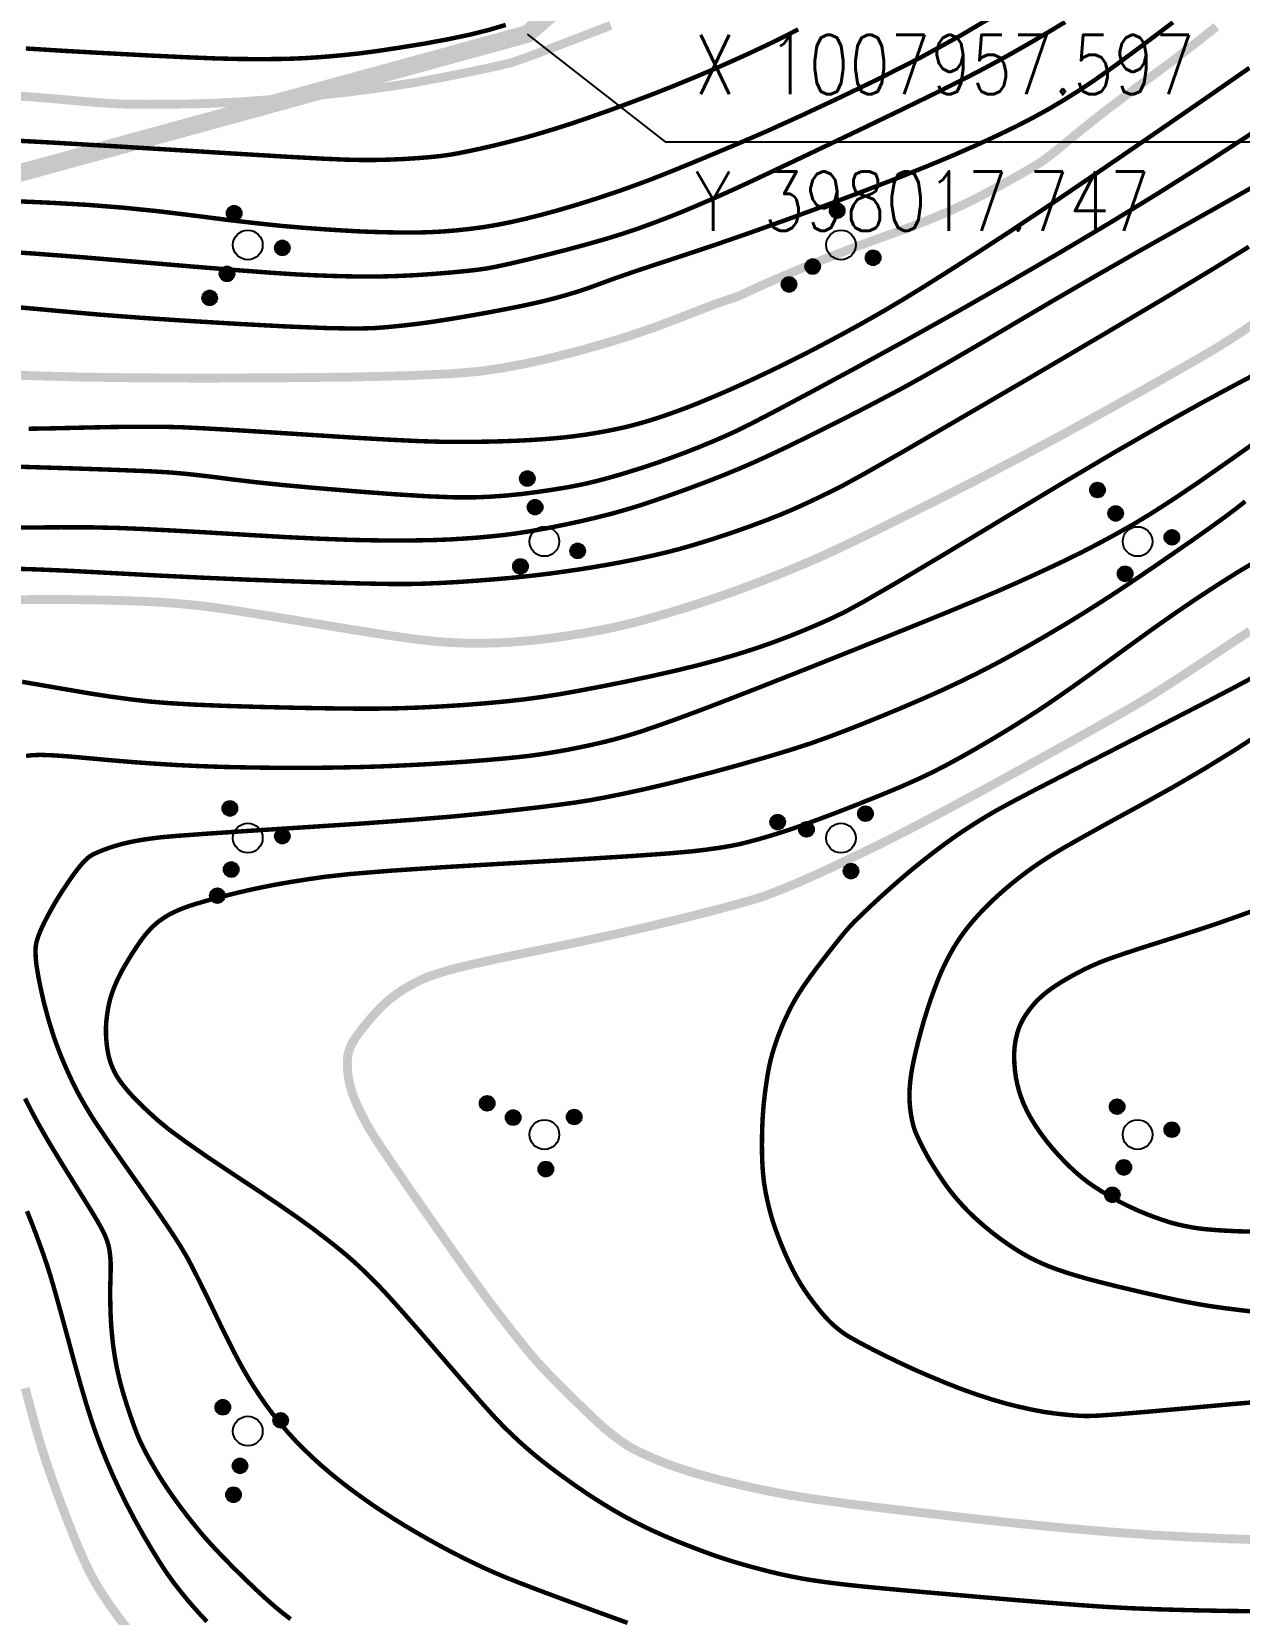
# Model space of a CAD drawing. Extents: x 396500 to 398250, y 1005980 to 1008200.
# Drawn here: x 398009.39 to 398029.75, y 1007930.95 to 1007957.64 of the extents above; entities that cross this region are included whole.
import ezdxf
from ezdxf.enums import TextEntityAlignment as Align

# ---------------------------------------------------------------- set-up
doc = ezdxf.new("R2010")
doc.units = 0
doc.header["$LTSCALE"] = 0.5
doc.layers.get('0').update_dxf_attribs({"linetype": 'CONTINUOUS'})
for name, color, linetype in [('DGX', 2, 'CONTINUOUS'), ('ZBTZ', 3, 'CONTINUOUS'), ('用地红线', 1, 'CONTINUOUS')]:
    doc.layers.add(name, color=color, linetype=linetype)
doc.styles.add('HZ', font='rs.shx', dxfattribs={"width": 0.8, "bigfont": 'hztxt.shx'})

# ---------------------------------------------------------------- blocks, each defined once
blk = doc.blocks.new('*U110')
at = {"linetype": 'Continuous'}
for points in [[(-0.25, 2.2), (-0.238, 2.123), (-0.238, 2.277)], [(-0.238, 2.277), (-0.202, 2.053), (-0.202, 2.347)], [(-0.202, 2.053), (-0.238, 2.277), (-0.238, 2.123)], [(-0.202, 2.347), (-0.147, 1.998), (-0.147, 2.402)], [(-0.147, 1.998), (-0.202, 2.347), (-0.202, 2.053)], [(-0.147, 2.402), (-0.077, 1.962), (-0.077, 2.438)], [(-0.077, 1.962), (-0.147, 2.402), (-0.147, 1.998)], [(-0.077, 2.438), (0, 1.95), (0, 2.45)], [(0, 1.95), (-0.077, 2.438), (-0.077, 1.962)], [(0, 2.45), (0.077, 1.962), (0.077, 2.438)], [(0.077, 1.962), (0, 2.45), (0, 1.95)], [(0.077, 2.438), (0.147, 1.998), (0.147, 2.402)], [(0.147, 1.998), (0.077, 2.438), (0.077, 1.962)], [(0.147, 2.402), (0.202, 2.053), (0.202, 2.347)], [(0.202, 2.053), (0.147, 2.402), (0.147, 1.998)], [(0.202, 2.347), (0.238, 2.123), (0.238, 2.277)], [(0.238, 2.123), (0.202, 2.347), (0.202, 2.053)], [(0.25, 2.2), (0.238, 2.277), (0.238, 2.123)]]:
    blk.add_solid(points, dxfattribs=at)
blk = doc.blocks.new('*U109')
at = {"linetype": 'Continuous'}
for points in [[(-0.25, 1.2), (-0.238, 1.123), (-0.238, 1.277)], [(-0.238, 1.277), (-0.202, 1.053), (-0.202, 1.347)], [(-0.202, 1.053), (-0.238, 1.277), (-0.238, 1.123)], [(-0.202, 1.347), (-0.147, 0.998), (-0.147, 1.402)], [(-0.147, 0.998), (-0.202, 1.347), (-0.202, 1.053)], [(-0.147, 1.402), (-0.077, 0.962), (-0.077, 1.438)], [(-0.077, 0.962), (-0.147, 1.402), (-0.147, 0.998)], [(-0.077, 1.438), (0, 0.95), (0, 1.45)], [(0, 0.95), (-0.077, 1.438), (-0.077, 0.962)], [(0, 1.45), (0.077, 0.962), (0.077, 1.438)], [(0.077, 0.962), (0, 1.45), (0, 0.95)], [(0.077, 1.438), (0.147, 0.998), (0.147, 1.402)], [(0.147, 0.998), (0.077, 1.438), (0.077, 0.962)], [(0.147, 1.402), (0.202, 1.053), (0.202, 1.347)], [(0.202, 1.053), (0.147, 1.402), (0.147, 0.998)], [(0.202, 1.347), (0.238, 1.123), (0.238, 1.277)], [(0.238, 1.123), (0.202, 1.347), (0.202, 1.053)], [(0.25, 1.2), (0.238, 1.277), (0.238, 1.123)]]:
    blk.add_solid(points, dxfattribs=at)
blk = doc.blocks.new('*U108')
at = {"linetype": 'Continuous'}
for points in [[(-1.25, -0.6), (-1.238, -0.677), (-1.238, -0.523)], [(-1.238, -0.523), (-1.202, -0.747), (-1.202, -0.453)], [(-1.202, -0.747), (-1.238, -0.523), (-1.238, -0.677)], [(-1.202, -0.453), (-1.147, -0.802), (-1.147, -0.398)], [(-1.147, -0.802), (-1.202, -0.453), (-1.202, -0.747)], [(-1.147, -0.398), (-1.077, -0.838), (-1.077, -0.362)], [(-1.077, -0.838), (-1.147, -0.398), (-1.147, -0.802)], [(-1.077, -0.362), (-1, -0.85), (-1, -0.35)], [(-1, -0.85), (-1.077, -0.362), (-1.077, -0.838)], [(-1, -0.35), (-0.923, -0.838), (-0.923, -0.362)], [(-0.923, -0.838), (-1, -0.35), (-1, -0.85)], [(-0.923, -0.362), (-0.853, -0.802), (-0.853, -0.398)], [(-0.853, -0.802), (-0.923, -0.362), (-0.923, -0.838)], [(-0.853, -0.398), (-0.798, -0.747), (-0.798, -0.453)], [(-0.798, -0.747), (-0.853, -0.398), (-0.853, -0.802)], [(-0.798, -0.453), (-0.762, -0.677), (-0.762, -0.523)], [(-0.762, -0.677), (-0.798, -0.453), (-0.798, -0.747)], [(-0.75, -0.6), (-0.762, -0.523), (-0.762, -0.677)]]:
    blk.add_solid(points, dxfattribs=at)
blk = doc.blocks.new('*U107')
at = {"linetype": 'Continuous'}
for points in [[(0.75, -0.6), (0.762, -0.677), (0.762, -0.523)], [(0.762, -0.523), (0.798, -0.747), (0.798, -0.453)], [(0.798, -0.747), (0.762, -0.523), (0.762, -0.677)], [(0.798, -0.453), (0.853, -0.802), (0.853, -0.398)], [(0.853, -0.802), (0.798, -0.453), (0.798, -0.747)], [(0.853, -0.398), (0.923, -0.838), (0.923, -0.362)], [(0.923, -0.838), (0.853, -0.398), (0.853, -0.802)], [(0.923, -0.362), (1, -0.85), (1, -0.35)], [(1, -0.85), (0.923, -0.362), (0.923, -0.838)], [(1, -0.35), (1.077, -0.838), (1.077, -0.362)], [(1.077, -0.838), (1, -0.35), (1, -0.85)], [(1.077, -0.362), (1.147, -0.802), (1.147, -0.398)], [(1.147, -0.802), (1.077, -0.362), (1.077, -0.838)], [(1.147, -0.398), (1.202, -0.747), (1.202, -0.453)], [(1.202, -0.747), (1.147, -0.398), (1.147, -0.802)], [(1.202, -0.453), (1.238, -0.677), (1.238, -0.523)], [(1.238, -0.677), (1.202, -0.453), (1.202, -0.747)], [(1.25, -0.6), (1.238, -0.523), (1.238, -0.677)]]:
    blk.add_solid(points, dxfattribs=at)
blk = doc.blocks.new('gc160')
for centre, radius in [((0, 2.2), 0.25), ((0, 1.2), 0.25), ((0, 0), 0.5), ((-1, -0.6), 0.25), ((1, -0.6), 0.25)]:
    blk.add_circle(centre, radius)
at = {"linetype": 'Continuous'}
for name in ['*U110', '*U109', '*U108', '*U107']:
    blk.add_blockref(name, (0, 0), dxfattribs=at)

msp = doc.modelspace()

# ---------------------------------------------------------------- linework, layer by layer
at = {"layer": 'DGX', "linetype": 'Continuous', "const_width": 0.075}
for points in [[(398025.746, 1007957.981), (398025.057, 1007957.573), (398024.362, 1007957.191), (398023.659, 1007956.834), (398022.979, 1007956.507), (398022.352, 1007956.214), (398021.776, 1007955.953), (398021.253, 1007955.727), (398020.788, 1007955.532), (398020.387, 1007955.366), (398020.05, 1007955.23), (398019.776, 1007955.123), (398019.531, 1007955.033), (398019.279, 1007954.943), (398019.02, 1007954.856), (398018.753, 1007954.77), (398018.486, 1007954.688), (398018.225, 1007954.613), (398017.97, 1007954.544), (398017.72, 1007954.481), (398017.477, 1007954.426), (398017.237, 1007954.378), (398017.002, 1007954.339), (398016.772, 1007954.309), (398016.549, 1007954.285), (398016.336, 1007954.267), (398016.133, 1007954.256), (398015.94, 1007954.25), (398015.748, 1007954.249), (398015.547, 1007954.25), (398015.337, 1007954.254), (398015.118, 1007954.26), (398014.88, 1007954.27), (398014.612, 1007954.285), (398014.314, 1007954.304), (398013.986, 1007954.328), (398013.611, 1007954.36), (398013.175, 1007954.406), (398012.676, 1007954.464), (398012.116, 1007954.536), (398011.524, 1007954.608), (398010.932, 1007954.668), (398010.339, 1007954.715), (398009.746, 1007954.749), (398009.168, 1007954.775)], [(398026.814, 1007957.798), (398026.541, 1007957.633), (398026.253, 1007957.463), (398025.965, 1007957.298), (398025.677, 1007957.138), (398025.388, 1007956.983), (398025.046, 1007956.807), (398024.602, 1007956.585), (398024.053, 1007956.318), (398023.401, 1007956.004), (398022.751, 1007955.694), (398022.209, 1007955.436), (398021.776, 1007955.231), (398021.452, 1007955.079), (398021.182, 1007954.955), (398020.914, 1007954.835), (398020.647, 1007954.72), (398020.382, 1007954.608), (398020.119, 1007954.503), (398019.861, 1007954.405), (398019.607, 1007954.313), (398019.357, 1007954.229), (398019.092, 1007954.147), (398018.793, 1007954.061), (398018.461, 1007953.971), (398018.094, 1007953.877), (398017.742, 1007953.791), (398017.453, 1007953.723), (398017.227, 1007953.674), (398017.064, 1007953.643), (398016.91, 1007953.621), (398016.709, 1007953.599), (398016.463, 1007953.575), (398016.17, 1007953.551), (398015.861, 1007953.53), (398015.564, 1007953.516), (398015.28, 1007953.508), (398015.008, 1007953.506), (398014.738, 1007953.51), (398014.455, 1007953.517), (398014.16, 1007953.528), (398013.854, 1007953.543), (398013.451, 1007953.569), (398012.868, 1007953.613), (398012.105, 1007953.675), (398011.16, 1007953.755), (398010.211, 1007953.835), (398009.433, 1007953.894), (398008.826, 1007953.935)], [(398009.015, 1007953.001), (398009.481, 1007952.96), (398009.99, 1007952.913), (398010.567, 1007952.862), (398011.24, 1007952.811), (398012.01, 1007952.76), (398012.877, 1007952.708), (398013.706, 1007952.664), (398014.364, 1007952.638), (398014.851, 1007952.629), (398015.166, 1007952.637), (398015.394, 1007952.655), (398015.618, 1007952.677), (398015.838, 1007952.702), (398016.055, 1007952.73), (398016.283, 1007952.764), (398016.539, 1007952.805), (398016.822, 1007952.853), (398017.132, 1007952.909), (398017.442, 1007952.968), (398017.722, 1007953.025), (398017.973, 1007953.081), (398018.194, 1007953.136), (398018.399, 1007953.193), (398018.598, 1007953.253), (398018.793, 1007953.318), (398018.983, 1007953.388), (398019.21, 1007953.471), (398019.518, 1007953.578), (398019.905, 1007953.707), (398020.371, 1007953.86), (398020.902, 1007954.037), (398021.479, 1007954.237), (398022.105, 1007954.46), (398022.778, 1007954.706), (398023.436, 1007954.954), (398024.018, 1007955.178), (398024.523, 1007955.381), (398024.952, 1007955.561), (398025.327, 1007955.726), (398025.67, 1007955.884), (398025.981, 1007956.035), (398026.26, 1007956.178), (398026.524, 1007956.323), (398026.789, 1007956.48), (398027.055, 1007956.647), (398027.323, 1007956.826), (398027.647, 1007957.056), (398028.084, 1007957.379), (398028.633, 1007957.794)], [(398029.922, 1007957.025), (398029.195, 1007956.52), (398028.317, 1007955.914), (398027.417, 1007955.297), (398026.622, 1007954.758), (398025.931, 1007954.297), (398025.345, 1007953.915), (398024.848, 1007953.597), (398024.423, 1007953.329), (398024.07, 1007953.112), (398023.789, 1007952.945), (398023.543, 1007952.804), (398023.295, 1007952.665), (398023.044, 1007952.528), (398022.792, 1007952.393), (398022.539, 1007952.26), (398022.288, 1007952.132), (398022.039, 1007952.008), (398021.792, 1007951.889), (398021.549, 1007951.774), (398021.314, 1007951.666), (398021.086, 1007951.565), (398020.866, 1007951.471), (398020.655, 1007951.383), (398020.456, 1007951.304), (398020.268, 1007951.234), (398020.092, 1007951.172), (398019.926, 1007951.116), (398019.769, 1007951.067), (398019.622, 1007951.025), (398019.483, 1007950.988), (398019.346, 1007950.955), (398019.199, 1007950.924), (398019.045, 1007950.894), (398018.882, 1007950.865), (398018.712, 1007950.838), (398018.54, 1007950.815), (398018.363, 1007950.794), (398018.182, 1007950.777), (398017.992, 1007950.762), (398017.787, 1007950.749), (398017.566, 1007950.738), (398017.329, 1007950.729), (398017.08, 1007950.723), (398016.823, 1007950.719), (398016.557, 1007950.718), (398016.282, 1007950.721), (398015.937, 1007950.731), (398015.46, 1007950.754), (398014.851, 1007950.788), (398014.11, 1007950.836), (398013.369, 1007950.883), (398012.759, 1007950.921), (398012.281, 1007950.948), (398011.934, 1007950.965), (398011.618, 1007950.973), (398011.232, 1007950.974), (398010.776, 1007950.97), (398010.251, 1007950.959), (398009.743, 1007950.947), (398009.342, 1007950.94)], [(398030.051, 1007955.98), (398029.227, 1007955.444), (398028.39, 1007954.915), (398027.54, 1007954.394), (398026.677, 1007953.882), (398025.813, 1007953.38), (398024.961, 1007952.894), (398024.12, 1007952.424), (398023.291, 1007951.969), (398022.546, 1007951.567), (398021.959, 1007951.254), (398021.53, 1007951.03), (398021.258, 1007950.896), (398021.061, 1007950.807), (398020.853, 1007950.717), (398020.636, 1007950.628), (398020.41, 1007950.539), (398020.179, 1007950.453), (398019.953, 1007950.372), (398019.73, 1007950.297), (398019.51, 1007950.228), (398019.301, 1007950.164), (398019.107, 1007950.109), (398018.93, 1007950.062), (398018.769, 1007950.023), (398018.602, 1007949.987), (398018.405, 1007949.95), (398018.179, 1007949.913), (398017.923, 1007949.875), (398017.652, 1007949.84), (398017.382, 1007949.813), (398017.112, 1007949.794), (398016.843, 1007949.783), (398016.517, 1007949.784), (398016.077, 1007949.801), (398015.523, 1007949.835), (398014.856, 1007949.885), (398014.182, 1007949.941), (398013.611, 1007949.993), (398013.142, 1007950.042), (398012.775, 1007950.086), (398012.473, 1007950.125), (398012.198, 1007950.158), (398011.951, 1007950.184), (398011.73, 1007950.203), (398011.409, 1007950.222), (398010.858, 1007950.245), (398010.078, 1007950.272), (398009.069, 1007950.303)], [(398009.208, 1007949.274), (398009.883, 1007949.279), (398010.433, 1007949.277), (398010.858, 1007949.267), (398011.264, 1007949.25), (398011.755, 1007949.225), (398012.332, 1007949.193), (398012.995, 1007949.153), (398013.662, 1007949.114), (398014.25, 1007949.086), (398014.76, 1007949.067), (398015.192, 1007949.058), (398015.565, 1007949.056), (398015.898, 1007949.058), (398016.19, 1007949.064), (398016.443, 1007949.074), (398016.674, 1007949.088), (398016.899, 1007949.104), (398017.119, 1007949.124), (398017.334, 1007949.146), (398017.558, 1007949.175), (398017.807, 1007949.214), (398018.079, 1007949.263), (398018.375, 1007949.322), (398018.672, 1007949.386), (398018.945, 1007949.451), (398019.196, 1007949.515), (398019.422, 1007949.579), (398019.65, 1007949.649), (398019.9, 1007949.732), (398020.174, 1007949.827), (398020.472, 1007949.934), (398020.773, 1007950.047), (398021.058, 1007950.159), (398021.326, 1007950.269), (398021.577, 1007950.378), (398021.835, 1007950.496), (398022.122, 1007950.632), (398022.438, 1007950.786), (398022.784, 1007950.958), (398023.135, 1007951.135), (398023.468, 1007951.306), (398023.782, 1007951.471), (398024.078, 1007951.628), (398024.411, 1007951.812), (398024.838, 1007952.056), (398025.359, 1007952.36), (398025.973, 1007952.723), (398026.641, 1007953.117), (398027.323, 1007953.513), (398028.017, 1007953.91), (398028.725, 1007954.309), (398029.387, 1007954.681), (398029.946, 1007954.997)], [(398009.013, 1007948.583), (398009.487, 1007948.568), (398010.07, 1007948.543), (398010.762, 1007948.506), (398011.509, 1007948.466), (398012.255, 1007948.43), (398013.001, 1007948.397), (398013.746, 1007948.369), (398014.429, 1007948.346), (398014.989, 1007948.331), (398015.426, 1007948.323), (398015.739, 1007948.322), (398016.001, 1007948.328), (398016.285, 1007948.34), (398016.591, 1007948.357), (398016.918, 1007948.38), (398017.244, 1007948.406), (398017.549, 1007948.433), (398017.832, 1007948.463), (398018.093, 1007948.494), (398018.343, 1007948.528), (398018.594, 1007948.564), (398018.844, 1007948.604), (398019.095, 1007948.647), (398019.345, 1007948.693), (398019.59, 1007948.742), (398019.832, 1007948.795), (398020.07, 1007948.85), (398020.317, 1007948.914), (398020.585, 1007948.991), (398020.875, 1007949.081), (398021.187, 1007949.184), (398021.494, 1007949.292), (398021.773, 1007949.396), (398022.024, 1007949.495), (398022.245, 1007949.589), (398022.453, 1007949.683), (398022.66, 1007949.781), (398022.869, 1007949.883), (398023.077, 1007949.988), (398023.431, 1007950.182), (398024.074, 1007950.549), (398025.006, 1007951.091), (398026.229, 1007951.805), (398027.484, 1007952.544), (398028.516, 1007953.157), (398029.326, 1007953.646), (398029.913, 1007954.009)], [(398030.225, 1007951.967), (398029.702, 1007951.691), (398029.136, 1007951.387), (398028.483, 1007951.024), (398027.699, 1007950.573), (398026.784, 1007950.032), (398025.737, 1007949.403), (398024.739, 1007948.801), (398023.967, 1007948.342), (398023.423, 1007948.027), (398023.106, 1007947.854), (398022.894, 1007947.752), (398022.665, 1007947.649), (398022.418, 1007947.544), (398022.154, 1007947.438), (398021.876, 1007947.333), (398021.588, 1007947.233), (398021.289, 1007947.138), (398020.981, 1007947.048), (398020.649, 1007946.959), (398020.281, 1007946.869), (398019.877, 1007946.777), (398019.437, 1007946.683), (398019.003, 1007946.596), (398018.617, 1007946.522), (398018.279, 1007946.462), (398017.989, 1007946.417), (398017.707, 1007946.379), (398017.395, 1007946.344), (398017.051, 1007946.312), (398016.677, 1007946.282), (398016.294, 1007946.258), (398015.925, 1007946.239), (398015.568, 1007946.227), (398015.226, 1007946.221), (398014.851, 1007946.221), (398014.398, 1007946.226), (398013.868, 1007946.235), (398013.261, 1007946.249), (398012.659, 1007946.267), (398012.144, 1007946.288), (398011.717, 1007946.313), (398011.378, 1007946.341), (398011.067, 1007946.377), (398010.724, 1007946.423), (398010.349, 1007946.481), (398009.942, 1007946.551), (398009.553, 1007946.618), (398009.231, 1007946.673)], [(398030.036, 1007950.721), (398029.57, 1007950.392), (398029.087, 1007950.054), (398028.658, 1007949.764), (398028.281, 1007949.521), (398027.958, 1007949.325), (398027.663, 1007949.159), (398027.375, 1007949.003), (398027.093, 1007948.857), (398026.817, 1007948.721), (398026.541, 1007948.591), (398026.26, 1007948.461), (398025.974, 1007948.332), (398025.683, 1007948.204), (398025.311, 1007948.047), (398024.785, 1007947.829), (398024.103, 1007947.552), (398023.267, 1007947.216), (398022.417, 1007946.877), (398021.697, 1007946.593), (398021.107, 1007946.363), (398020.647, 1007946.187), (398020.277, 1007946.05), (398019.957, 1007945.936), (398019.687, 1007945.843), (398019.467, 1007945.774), (398019.268, 1007945.717), (398019.06, 1007945.663), (398018.843, 1007945.613), (398018.617, 1007945.565), (398018.393, 1007945.521), (398018.18, 1007945.484), (398017.98, 1007945.452), (398017.791, 1007945.426), (398017.588, 1007945.403), (398017.345, 1007945.379), (398017.06, 1007945.354), (398016.735, 1007945.328), (398016.384, 1007945.304), (398016.021, 1007945.282), (398015.646, 1007945.263), (398015.26, 1007945.246), (398014.858, 1007945.234), (398014.434, 1007945.226), (398013.99, 1007945.222), (398013.525, 1007945.223), (398013.063, 1007945.229), (398012.628, 1007945.238), (398012.22, 1007945.252), (398011.84, 1007945.27), (398011.472, 1007945.293), (398011.103, 1007945.319), (398010.733, 1007945.35), (398010.361, 1007945.384), (398010.021, 1007945.415), (398009.749, 1007945.434), (398009.542, 1007945.441), (398009.403, 1007945.436), (398009.298, 1007945.424)], [(398019.438, 1007930.806), (398018.882, 1007931.008), (398018.344, 1007931.206), (398017.913, 1007931.367), (398017.587, 1007931.492), (398017.367, 1007931.579), (398017.197, 1007931.652), (398017.022, 1007931.73), (398016.842, 1007931.815), (398016.656, 1007931.907), (398016.467, 1007932.003), (398016.276, 1007932.105), (398016.083, 1007932.212), (398015.888, 1007932.324), (398015.693, 1007932.439), (398015.502, 1007932.557), (398015.313, 1007932.679), (398015.128, 1007932.802), (398014.948, 1007932.929), (398014.773, 1007933.057), (398014.604, 1007933.187), (398014.44, 1007933.319), (398014.283, 1007933.453), (398014.132, 1007933.589), (398013.988, 1007933.728), (398013.849, 1007933.868), (398013.717, 1007934.012), (398013.592, 1007934.157), (398013.473, 1007934.306), (398013.36, 1007934.456), (398013.253, 1007934.609), (398013.151, 1007934.763), (398013.054, 1007934.919), (398012.962, 1007935.076), (398012.865, 1007935.254), (398012.753, 1007935.471), (398012.625, 1007935.727), (398012.483, 1007936.024), (398012.341, 1007936.32), (398012.214, 1007936.577), (398012.104, 1007936.795), (398012.01, 1007936.973), (398011.894, 1007937.168), (398011.721, 1007937.436), (398011.49, 1007937.775), (398011.201, 1007938.188), (398010.914, 1007938.595), (398010.688, 1007938.919), (398010.524, 1007939.16), (398010.42, 1007939.318), (398010.35, 1007939.432), (398010.284, 1007939.544), (398010.222, 1007939.652), (398010.165, 1007939.757), (398010.109, 1007939.866), (398010.052, 1007939.986), (398009.992, 1007940.116), (398009.931, 1007940.256), (398009.871, 1007940.402), (398009.815, 1007940.548), (398009.764, 1007940.694), (398009.717, 1007940.841), (398009.673, 1007940.986), (398009.634, 1007941.13), (398009.597, 1007941.271), (398009.565, 1007941.411), (398009.536, 1007941.544), (398009.512, 1007941.665), (398009.492, 1007941.776), (398009.476, 1007941.875), (398009.465, 1007941.965), (398009.459, 1007942.049), (398009.457, 1007942.128), (398009.459, 1007942.2), (398009.471, 1007942.276), (398009.498, 1007942.367), (398009.539, 1007942.473), (398009.594, 1007942.593), (398009.658, 1007942.719), (398009.727, 1007942.845), (398009.799, 1007942.97), (398009.876, 1007943.095), (398009.953, 1007943.213), (398010.026, 1007943.321), (398010.094, 1007943.419), (398010.159, 1007943.505), (398010.219, 1007943.58), (398010.273, 1007943.641), (398010.321, 1007943.689), (398010.363, 1007943.723), (398010.409, 1007943.752), (398010.469, 1007943.782), (398010.544, 1007943.815), (398010.633, 1007943.85), (398010.731, 1007943.884), (398010.832, 1007943.916), (398010.936, 1007943.944), (398011.043, 1007943.969), (398011.158, 1007943.992), (398011.284, 1007944.014), (398011.421, 1007944.033), (398011.571, 1007944.052), (398011.837, 1007944.075), (398012.326, 1007944.111), (398013.037, 1007944.159), (398013.971, 1007944.219), (398014.949, 1007944.283), (398015.791, 1007944.345), (398016.498, 1007944.403), (398017.07, 1007944.459), (398017.541, 1007944.511), (398017.947, 1007944.558), (398018.285, 1007944.601), (398018.558, 1007944.638), (398018.81, 1007944.678), (398019.086, 1007944.729), (398019.387, 1007944.79), (398019.714, 1007944.861), (398020.069, 1007944.944), (398020.458, 1007945.042), (398020.881, 1007945.152), (398021.338, 1007945.277), (398021.786, 1007945.405), (398022.185, 1007945.525), (398022.533, 1007945.638), (398022.83, 1007945.744), (398023.113, 1007945.851), (398023.417, 1007945.971), (398023.74, 1007946.102), (398024.084, 1007946.245), (398024.427, 1007946.393), (398024.75, 1007946.537), (398025.053, 1007946.679), (398025.336, 1007946.818), (398025.614, 1007946.961), (398025.903, 1007947.117), (398026.204, 1007947.284), (398026.515, 1007947.464), (398026.828, 1007947.65), (398027.133, 1007947.837), (398027.43, 1007948.025), (398027.719, 1007948.213), (398028.009, 1007948.408), (398028.312, 1007948.613), (398028.627, 1007948.83), (398028.955, 1007949.057), (398029.26, 1007949.273), (398029.512, 1007949.455), (398029.709, 1007949.603), (398029.851, 1007949.716)], [(398030.024, 1007946.77), (398029.634, 1007946.562), (398029.111, 1007946.289), (398028.456, 1007945.952), (398027.669, 1007945.549), (398026.902, 1007945.157), (398026.309, 1007944.852), (398025.892, 1007944.633), (398025.649, 1007944.5), (398025.496, 1007944.41), (398025.347, 1007944.319), (398025.202, 1007944.227), (398025.061, 1007944.134), (398024.918, 1007944.035), (398024.765, 1007943.924), (398024.603, 1007943.802), (398024.431, 1007943.668), (398024.252, 1007943.524), (398024.07, 1007943.371), (398023.884, 1007943.209), (398023.695, 1007943.039), (398023.52, 1007942.877), (398023.374, 1007942.738), (398023.258, 1007942.624), (398023.171, 1007942.532), (398023.088, 1007942.436), (398022.98, 1007942.303), (398022.847, 1007942.135), (398022.689, 1007941.932), (398022.532, 1007941.722), (398022.4, 1007941.534), (398022.293, 1007941.368), (398022.212, 1007941.225), (398022.146, 1007941.094), (398022.086, 1007940.968), (398022.033, 1007940.845), (398021.986, 1007940.725), (398021.944, 1007940.61), (398021.907, 1007940.499), (398021.875, 1007940.392), (398021.848, 1007940.289), (398021.823, 1007940.178), (398021.799, 1007940.045), (398021.775, 1007939.891), (398021.751, 1007939.714), (398021.73, 1007939.521), (398021.715, 1007939.314), (398021.706, 1007939.095), (398021.703, 1007938.863), (398021.706, 1007938.634), (398021.718, 1007938.424), (398021.738, 1007938.234), (398021.766, 1007938.063), (398021.799, 1007937.907), (398021.834, 1007937.762), (398021.871, 1007937.628), (398021.91, 1007937.505), (398021.952, 1007937.387), (398021.996, 1007937.27), (398022.043, 1007937.153), (398022.092, 1007937.037), (398022.144, 1007936.922), (398022.196, 1007936.813), (398022.25, 1007936.707), (398022.305, 1007936.606), (398022.364, 1007936.506), (398022.43, 1007936.404), (398022.503, 1007936.3), (398022.583, 1007936.194), (398022.662, 1007936.093), (398022.734, 1007936.007), (398022.798, 1007935.935), (398022.855, 1007935.877), (398022.909, 1007935.827), (398022.965, 1007935.779), (398023.025, 1007935.731), (398023.087, 1007935.685), (398023.175, 1007935.629), (398023.312, 1007935.552), (398023.498, 1007935.453), (398023.733, 1007935.333), (398023.995, 1007935.206), (398024.261, 1007935.082), (398024.532, 1007934.964), (398024.807, 1007934.85), (398025.077, 1007934.744), (398025.337, 1007934.652), (398025.584, 1007934.572), (398025.82, 1007934.504), (398026.043, 1007934.448), (398026.252, 1007934.402), (398026.445, 1007934.365), (398026.625, 1007934.339), (398026.789, 1007934.32), (398026.936, 1007934.306), (398027.068, 1007934.297), (398027.183, 1007934.293), (398027.371, 1007934.3), (398027.721, 1007934.325), (398028.234, 1007934.368), (398028.91, 1007934.429), (398029.599, 1007934.492), (398030.156, 1007934.539)], [(398030.098, 1007942.856), (398029.776, 1007942.737), (398029.415, 1007942.61), (398029.015, 1007942.477), (398028.577, 1007942.337), (398028.16, 1007942.205), (398027.826, 1007942.096), (398027.574, 1007942.009), (398027.404, 1007941.945), (398027.275, 1007941.889), (398027.147, 1007941.829), (398027.019, 1007941.763), (398026.891, 1007941.693), (398026.769, 1007941.622), (398026.66, 1007941.553), (398026.563, 1007941.486), (398026.479, 1007941.422), (398026.403, 1007941.356), (398026.331, 1007941.286), (398026.264, 1007941.211), (398026.202, 1007941.13), (398026.146, 1007941.05), (398026.099, 1007940.972), (398026.061, 1007940.897), (398026.032, 1007940.825), (398026.009, 1007940.753), (398025.991, 1007940.679), (398025.975, 1007940.602), (398025.964, 1007940.522), (398025.957, 1007940.437), (398025.955, 1007940.343), (398025.959, 1007940.241), (398025.968, 1007940.13), (398025.983, 1007940.015), (398026.005, 1007939.9), (398026.035, 1007939.784), (398026.072, 1007939.669), (398026.118, 1007939.552), (398026.174, 1007939.432), (398026.241, 1007939.309), (398026.319, 1007939.183), (398026.405, 1007939.057), (398026.497, 1007938.934), (398026.595, 1007938.814), (398026.699, 1007938.697), (398026.804, 1007938.586), (398026.905, 1007938.486), (398027.002, 1007938.396), (398027.095, 1007938.316), (398027.194, 1007938.239), (398027.309, 1007938.159), (398027.44, 1007938.075), (398027.588, 1007937.988), (398027.743, 1007937.902), (398027.897, 1007937.825), (398028.05, 1007937.755), (398028.201, 1007937.693), (398028.345, 1007937.639), (398028.474, 1007937.594), (398028.589, 1007937.557), (398028.689, 1007937.53), (398028.783, 1007937.508), (398028.878, 1007937.489), (398028.975, 1007937.471), (398029.073, 1007937.456), (398029.187, 1007937.443), (398029.332, 1007937.431), (398029.506, 1007937.419), (398029.711, 1007937.409), (398029.937, 1007937.403)], [(398009.281, 1007939.649), (398009.389, 1007939.434), (398009.514, 1007939.203), (398009.665, 1007938.939), (398009.843, 1007938.644), (398010.047, 1007938.315), (398010.243, 1007938.002), (398010.398, 1007937.751), (398010.51, 1007937.564), (398010.58, 1007937.439), (398010.625, 1007937.346), (398010.661, 1007937.255), (398010.688, 1007937.167), (398010.705, 1007937.081), (398010.716, 1007936.99), (398010.723, 1007936.884), (398010.724, 1007936.765), (398010.721, 1007936.632), (398010.717, 1007936.487), (398010.716, 1007936.334), (398010.718, 1007936.172), (398010.723, 1007936.001), (398010.732, 1007935.825), (398010.748, 1007935.646), (398010.768, 1007935.466), (398010.795, 1007935.284), (398010.83, 1007935.096), (398010.874, 1007934.901), (398010.929, 1007934.698), (398010.994, 1007934.487), (398011.061, 1007934.287), (398011.121, 1007934.116), (398011.175, 1007933.976), (398011.222, 1007933.865), (398011.271, 1007933.764), (398011.33, 1007933.65), (398011.399, 1007933.525), (398011.479, 1007933.387), (398011.567, 1007933.242), (398011.665, 1007933.091), (398011.772, 1007932.936), (398011.888, 1007932.776), (398012.008, 1007932.618), (398012.126, 1007932.469), (398012.241, 1007932.328), (398012.355, 1007932.197), (398012.479, 1007932.061), (398012.625, 1007931.908), (398012.792, 1007931.738), (398012.982, 1007931.551), (398013.174, 1007931.367), (398013.346, 1007931.208), (398013.5, 1007931.073), (398013.635, 1007930.963), (398013.757, 1007930.869)], [(398009.313, 1007937.747), (398009.393, 1007937.549), (398009.464, 1007937.363), (398009.531, 1007937.181), (398009.595, 1007937.004), (398009.654, 1007936.83), (398009.718, 1007936.625), (398009.797, 1007936.351), (398009.892, 1007936.01), (398010.003, 1007935.602), (398010.115, 1007935.186), (398010.217, 1007934.822), (398010.308, 1007934.512), (398010.389, 1007934.255), (398010.468, 1007934.022), (398010.556, 1007933.784), (398010.653, 1007933.544), (398010.758, 1007933.299), (398010.873, 1007933.05), (398010.997, 1007932.798), (398011.131, 1007932.543), (398011.275, 1007932.285), (398011.419, 1007932.041), (398011.551, 1007931.827), (398011.671, 1007931.644), (398011.78, 1007931.492), (398011.886, 1007931.356), (398011.995, 1007931.221), (398012.109, 1007931.087), (398012.227, 1007930.955), (398012.346, 1007930.828)]]:
    msp.add_lwpolyline(points, dxfattribs=at)
at = {"layer": 'DGX', "color": 3, "linetype": 'Continuous', "lineweight": -2, "const_width": 0.15}
for points in [[(398008.686, 1007951.861), (398009.377, 1007951.835), (398010.216, 1007951.812), (398011.194, 1007951.798), (398012.311, 1007951.794), (398013.566, 1007951.799), (398014.77, 1007951.812), (398015.735, 1007951.835), (398016.46, 1007951.867), (398016.945, 1007951.909), (398017.323, 1007951.964), (398017.723, 1007952.039), (398018.145, 1007952.133), (398018.59, 1007952.246), (398019.037, 1007952.372), (398019.466, 1007952.505), (398019.877, 1007952.645), (398020.27, 1007952.792), (398020.614, 1007952.926), (398020.878, 1007953.027), (398021.061, 1007953.093), (398021.164, 1007953.127), (398021.232, 1007953.148), (398021.31, 1007953.178), (398021.398, 1007953.216), (398021.497, 1007953.264), (398021.633, 1007953.327), (398021.83, 1007953.415), (398022.09, 1007953.526), (398022.412, 1007953.661), (398022.776, 1007953.809), (398023.161, 1007953.959), (398023.568, 1007954.111), (398023.997, 1007954.265), (398024.425, 1007954.425), (398024.83, 1007954.594), (398025.213, 1007954.772), (398025.573, 1007954.959), (398025.888, 1007955.134), (398026.134, 1007955.272), (398026.31, 1007955.375), (398026.417, 1007955.443), (398026.509, 1007955.51), (398026.639, 1007955.611), (398026.807, 1007955.747), (398027.014, 1007955.918), (398027.26, 1007956.117), (398027.545, 1007956.339), (398027.87, 1007956.584), (398028.233, 1007956.852), (398028.615, 1007957.135), (398028.992, 1007957.425), (398029.366, 1007957.721)], [(398030.095, 1007952.779), (398029.823, 1007952.595), (398029.577, 1007952.434), (398029.357, 1007952.297), (398029.087, 1007952.138), (398028.689, 1007951.91), (398028.164, 1007951.613), (398027.511, 1007951.248), (398026.792, 1007950.853), (398026.07, 1007950.466), (398025.345, 1007950.088), (398024.617, 1007949.718), (398023.948, 1007949.385), (398023.404, 1007949.117), (398022.983, 1007948.915), (398022.686, 1007948.779), (398022.444, 1007948.674), (398022.188, 1007948.567), (398021.92, 1007948.458), (398021.638, 1007948.348), (398021.347, 1007948.239), (398021.051, 1007948.133), (398020.75, 1007948.031), (398020.444, 1007947.932), (398020.149, 1007947.841), (398019.879, 1007947.762), (398019.635, 1007947.695), (398019.416, 1007947.639), (398019.199, 1007947.59), (398018.958, 1007947.541), (398018.693, 1007947.493), (398018.404, 1007947.446), (398018.107, 1007947.404), (398017.814, 1007947.37), (398017.527, 1007947.346), (398017.245, 1007947.33), (398016.97, 1007947.324), (398016.702, 1007947.326), (398016.442, 1007947.336), (398016.189, 1007947.355), (398015.885, 1007947.389), (398015.471, 1007947.447), (398014.948, 1007947.528), (398014.314, 1007947.632), (398013.683, 1007947.737), (398013.168, 1007947.82), (398012.768, 1007947.883), (398012.485, 1007947.924), (398012.255, 1007947.953), (398012.017, 1007947.978), (398011.77, 1007948), (398011.514, 1007948.017), (398011.226, 1007948.032), (398010.882, 1007948.044), (398010.482, 1007948.054), (398010.025, 1007948.06), (398009.568, 1007948.062), (398009.162, 1007948.057)], [(398029.931, 1007947.531), (398029.509, 1007947.252), (398029.092, 1007946.975), (398028.736, 1007946.742), (398028.442, 1007946.552), (398028.21, 1007946.406), (398027.929, 1007946.239), (398027.491, 1007945.989), (398026.895, 1007945.655), (398026.141, 1007945.238), (398025.361, 1007944.81), (398024.684, 1007944.447), (398024.112, 1007944.147), (398023.643, 1007943.911), (398023.252, 1007943.721), (398022.913, 1007943.559), (398022.625, 1007943.426), (398022.388, 1007943.321), (398022.187, 1007943.236), (398022.008, 1007943.163), (398021.85, 1007943.101), (398021.714, 1007943.051), (398021.538, 1007942.995), (398021.262, 1007942.917), (398020.885, 1007942.818), (398020.408, 1007942.696), (398019.869, 1007942.565), (398019.306, 1007942.435), (398018.719, 1007942.307), (398018.108, 1007942.181), (398017.544, 1007942.066), (398017.099, 1007941.972), (398016.772, 1007941.9), (398016.563, 1007941.849), (398016.422, 1007941.81), (398016.298, 1007941.773), (398016.191, 1007941.739), (398016.1, 1007941.708), (398016.016, 1007941.674), (398015.927, 1007941.633), (398015.834, 1007941.586), (398015.737, 1007941.533), (398015.64, 1007941.475), (398015.548, 1007941.412), (398015.461, 1007941.347), (398015.379, 1007941.278), (398015.298, 1007941.203), (398015.216, 1007941.119), (398015.131, 1007941.026), (398015.045, 1007940.924), (398014.965, 1007940.825), (398014.9, 1007940.741), (398014.85, 1007940.671), (398014.815, 1007940.615), (398014.79, 1007940.568), (398014.768, 1007940.52), (398014.75, 1007940.474), (398014.735, 1007940.428), (398014.724, 1007940.378), (398014.717, 1007940.319), (398014.714, 1007940.25), (398014.715, 1007940.172), (398014.721, 1007940.091), (398014.73, 1007940.011), (398014.744, 1007939.932), (398014.762, 1007939.856), (398014.785, 1007939.777), (398014.815, 1007939.693), (398014.85, 1007939.603), (398014.892, 1007939.507), (398014.939, 1007939.405), (398014.994, 1007939.298), (398015.056, 1007939.186), (398015.125, 1007939.068), (398015.241, 1007938.887), (398015.444, 1007938.586), (398015.733, 1007938.164), (398016.109, 1007937.623), (398016.5, 1007937.065), (398016.836, 1007936.594), (398017.116, 1007936.211), (398017.34, 1007935.916), (398017.523, 1007935.683), (398017.679, 1007935.488), (398017.808, 1007935.331), (398017.91, 1007935.212), (398018.015, 1007935.098), (398018.151, 1007934.956), (398018.319, 1007934.786), (398018.518, 1007934.589), (398018.717, 1007934.396), (398018.884, 1007934.237), (398019.019, 1007934.114), (398019.122, 1007934.026), (398019.208, 1007933.958), (398019.291, 1007933.896), (398019.371, 1007933.839), (398019.45, 1007933.788), (398019.541, 1007933.736), (398019.659, 1007933.677), (398019.806, 1007933.61), (398019.98, 1007933.536), (398020.182, 1007933.458), (398020.412, 1007933.38), (398020.671, 1007933.302), (398020.957, 1007933.225), (398021.26, 1007933.15), (398021.567, 1007933.08), (398021.877, 1007933.015), (398022.192, 1007932.956), (398022.598, 1007932.892), (398023.185, 1007932.811), (398023.952, 1007932.716), (398024.899, 1007932.605), (398025.889, 1007932.496), (398026.782, 1007932.407), (398027.58, 1007932.338), (398028.282, 1007932.288), (398028.913, 1007932.253), (398029.496, 1007932.227), (398030.031, 1007932.21)], [(398009.283, 1007934.763), (398009.394, 1007934.343), (398009.489, 1007934), (398009.568, 1007933.733), (398009.646, 1007933.492), (398009.737, 1007933.228), (398009.841, 1007932.94), (398009.958, 1007932.629), (398010.077, 1007932.326), (398010.186, 1007932.061), (398010.285, 1007931.837), (398010.374, 1007931.652), (398010.467, 1007931.481), (398010.578, 1007931.3), (398010.707, 1007931.107), (398010.854, 1007930.904), (398011.013, 1007930.698)]]:
    msp.add_lwpolyline(points, dxfattribs=at)
at = {"layer": 'DGX', "color": 3, "linetype": 'Continuous', "lineweight": -2, "const_width": 0.15, "flags": 128}
msp.add_lwpolyline([(398019.157, 1007957.743), (398018.297, 1007957.412), (398017.738, 1007957.202), (398017.481, 1007957.113), (398017.328, 1007957.076), (398017.086, 1007957.022), (398016.755, 1007956.953), (398016.333, 1007956.867), (398015.845, 1007956.776), (398015.313, 1007956.694), (398014.739, 1007956.619), (398014.121, 1007956.552), (398013.51, 1007956.496), (398012.957, 1007956.455), (398012.462, 1007956.428), (398012.025, 1007956.416), (398011.649, 1007956.413), (398011.337, 1007956.411), (398011.09, 1007956.412), (398010.907, 1007956.416), (398010.727, 1007956.425), (398010.489, 1007956.441), (398010.192, 1007956.466), (398009.837, 1007956.499), (398009.409, 1007956.534), (398008.894, 1007956.564)], dxfattribs=at)
at = {"layer": 'DGX', "linetype": 'Continuous', "const_width": 0.075, "flags": 128}
for points in [[(398022.315, 1007957.674), (398022.039, 1007957.532), (398021.788, 1007957.41), (398021.515, 1007957.282), (398021.22, 1007957.148), (398020.902, 1007957.007), (398020.567, 1007956.865), (398020.219, 1007956.722), (398019.859, 1007956.58), (398019.486, 1007956.439), (398019.121, 1007956.305), (398018.787, 1007956.187), (398018.482, 1007956.083), (398018.207, 1007955.995), (398017.947, 1007955.917), (398017.689, 1007955.843), (398017.431, 1007955.776), (398017.175, 1007955.713), (398016.935, 1007955.658), (398016.728, 1007955.614), (398016.554, 1007955.58), (398016.413, 1007955.556), (398016.273, 1007955.537), (398016.104, 1007955.52), (398015.905, 1007955.504), (398015.676, 1007955.489), (398015.431, 1007955.478), (398015.182, 1007955.472), (398014.931, 1007955.472), (398014.677, 1007955.478), (398014.303, 1007955.494), (398013.695, 1007955.527), (398012.853, 1007955.577), (398011.776, 1007955.643), (398010.666, 1007955.711), (398009.726, 1007955.766), (398008.956, 1007955.808)], [(398009.294, 1007957.352), (398009.955, 1007957.311), (398010.695, 1007957.27), (398011.413, 1007957.232), (398012.008, 1007957.204), (398012.48, 1007957.185), (398012.829, 1007957.176), (398013.104, 1007957.173), (398013.353, 1007957.173), (398013.578, 1007957.175), (398013.776, 1007957.18), (398013.97, 1007957.188), (398014.18, 1007957.201), (398014.405, 1007957.218), (398014.645, 1007957.24), (398014.916, 1007957.269), (398015.232, 1007957.311), (398015.593, 1007957.366), (398016, 1007957.432), (398016.409, 1007957.507), (398016.775, 1007957.584), (398017.1, 1007957.665), (398017.384, 1007957.749)], [(398030.257, 1007930.999), (398029.554, 1007931.007), (398028.927, 1007931.019), (398028.374, 1007931.035), (398027.895, 1007931.054), (398027.49, 1007931.076), (398027.08, 1007931.104), (398026.584, 1007931.142), (398026.002, 1007931.189), (398025.335, 1007931.246), (398024.683, 1007931.303), (398024.146, 1007931.35), (398023.726, 1007931.389), (398023.421, 1007931.418), (398023.181, 1007931.443), (398022.958, 1007931.469), (398022.75, 1007931.496), (398022.557, 1007931.524), (398022.372, 1007931.554), (398022.184, 1007931.591), (398021.993, 1007931.632), (398021.801, 1007931.678), (398021.612, 1007931.728), (398021.431, 1007931.777), (398021.259, 1007931.827), (398021.095, 1007931.878), (398020.926, 1007931.934), (398020.736, 1007932.002), (398020.526, 1007932.082), (398020.295, 1007932.173), (398020.058, 1007932.272), (398019.83, 1007932.375), (398019.61, 1007932.482), (398019.399, 1007932.593), (398019.191, 1007932.711), (398018.98, 1007932.84), (398018.765, 1007932.978), (398018.548, 1007933.127), (398018.341, 1007933.275), (398018.156, 1007933.412), (398017.995, 1007933.537), (398017.856, 1007933.65), (398017.728, 1007933.76), (398017.602, 1007933.873), (398017.478, 1007933.99), (398017.354, 1007934.11), (398017.196, 1007934.275), (398016.969, 1007934.527), (398016.673, 1007934.864), (398016.307, 1007935.288), (398015.939, 1007935.715), (398015.635, 1007936.061), (398015.395, 1007936.328), (398015.219, 1007936.515), (398015.079, 1007936.655), (398014.949, 1007936.781), (398014.827, 1007936.894), (398014.714, 1007936.993), (398014.595, 1007937.092), (398014.456, 1007937.204), (398014.296, 1007937.328), (398014.115, 1007937.466), (398013.887, 1007937.631), (398013.589, 1007937.838), (398013.218, 1007938.088), (398012.776, 1007938.381), (398012.339, 1007938.673), (398011.982, 1007938.922), (398011.704, 1007939.127), (398011.507, 1007939.289), (398011.36, 1007939.423), (398011.234, 1007939.543), (398011.127, 1007939.65), (398011.041, 1007939.743), (398010.971, 1007939.826), (398010.911, 1007939.902), (398010.861, 1007939.971), (398010.822, 1007940.033), (398010.79, 1007940.092), (398010.761, 1007940.153), (398010.735, 1007940.216), (398010.713, 1007940.28), (398010.693, 1007940.351), (398010.676, 1007940.431), (398010.662, 1007940.522), (398010.651, 1007940.623), (398010.645, 1007940.728), (398010.644, 1007940.835), (398010.65, 1007940.942), (398010.662, 1007941.049), (398010.678, 1007941.153), (398010.697, 1007941.249), (398010.719, 1007941.336), (398010.744, 1007941.416), (398010.771, 1007941.491), (398010.802, 1007941.568), (398010.836, 1007941.645), (398010.874, 1007941.723), (398010.917, 1007941.806), (398010.967, 1007941.895), (398011.025, 1007941.991), (398011.089, 1007942.095), (398011.154, 1007942.194), (398011.213, 1007942.281), (398011.265, 1007942.353), (398011.311, 1007942.412), (398011.354, 1007942.462), (398011.398, 1007942.51), (398011.442, 1007942.554), (398011.487, 1007942.594), (398011.534, 1007942.633), (398011.584, 1007942.669), (398011.636, 1007942.704), (398011.692, 1007942.738), (398011.752, 1007942.77), (398011.819, 1007942.802), (398011.891, 1007942.834), (398011.969, 1007942.865), (398012.065, 1007942.899), (398012.191, 1007942.938), (398012.347, 1007942.983), (398012.532, 1007943.033), (398012.731, 1007943.084), (398012.927, 1007943.132), (398013.121, 1007943.176), (398013.311, 1007943.216), (398013.516, 1007943.256), (398013.753, 1007943.297), (398014.022, 1007943.34), (398014.323, 1007943.384), (398014.759, 1007943.432), (398015.43, 1007943.487), (398016.337, 1007943.548), (398017.48, 1007943.615), (398018.616, 1007943.68), (398019.501, 1007943.735), (398020.135, 1007943.78), (398020.519, 1007943.814), (398020.763, 1007943.843), (398020.977, 1007943.873), (398021.162, 1007943.904), (398021.317, 1007943.934), (398021.467, 1007943.971), (398021.637, 1007944.017), (398021.828, 1007944.072), (398022.04, 1007944.138), (398022.286, 1007944.22), (398022.582, 1007944.326), (398022.926, 1007944.455), (398023.32, 1007944.608), (398023.714, 1007944.766), (398024.057, 1007944.909), (398024.349, 1007945.039), (398024.59, 1007945.154), (398024.814, 1007945.27), (398025.057, 1007945.402), (398025.317, 1007945.549), (398025.594, 1007945.712), (398025.874, 1007945.881), (398026.14, 1007946.048), (398026.392, 1007946.211), (398026.63, 1007946.372), (398026.884, 1007946.549), (398027.181, 1007946.76), (398027.522, 1007947.006), (398027.907, 1007947.287), (398028.305, 1007947.575), (398028.683, 1007947.84), (398029.042, 1007948.084), (398029.382, 1007948.306), (398029.704, 1007948.509), (398030.01, 1007948.693)], [(398030.054, 1007936.045), (398029.751, 1007936.081), (398029.49, 1007936.114), (398029.27, 1007936.145), (398029.047, 1007936.182), (398028.779, 1007936.233), (398028.466, 1007936.3), (398028.106, 1007936.381), (398027.75, 1007936.465), (398027.446, 1007936.54), (398027.194, 1007936.606), (398026.994, 1007936.663), (398026.827, 1007936.715), (398026.673, 1007936.768), (398026.532, 1007936.821), (398026.405, 1007936.875), (398026.284, 1007936.932), (398026.162, 1007936.996), (398026.04, 1007937.067), (398025.917, 1007937.146), (398025.797, 1007937.228), (398025.684, 1007937.31), (398025.576, 1007937.393), (398025.476, 1007937.476), (398025.382, 1007937.556), (398025.298, 1007937.632), (398025.223, 1007937.702), (398025.157, 1007937.768), (398025.096, 1007937.832), (398025.037, 1007937.897), (398024.978, 1007937.965), (398024.921, 1007938.034), (398024.861, 1007938.11), (398024.798, 1007938.196), (398024.73, 1007938.294), (398024.659, 1007938.402), (398024.587, 1007938.515), (398024.522, 1007938.623), (398024.463, 1007938.728), (398024.41, 1007938.83), (398024.363, 1007938.924), (398024.325, 1007939.006), (398024.294, 1007939.076), (398024.272, 1007939.135), (398024.255, 1007939.193), (398024.239, 1007939.258), (398024.224, 1007939.33), (398024.211, 1007939.411), (398024.201, 1007939.494), (398024.194, 1007939.574), (398024.19, 1007939.651), (398024.19, 1007939.726), (398024.193, 1007939.802), (398024.199, 1007939.884), (398024.208, 1007939.971), (398024.22, 1007940.065), (398024.238, 1007940.172), (398024.265, 1007940.301), (398024.299, 1007940.452), (398024.342, 1007940.626), (398024.391, 1007940.808), (398024.442, 1007940.986), (398024.496, 1007941.16), (398024.552, 1007941.329), (398024.61, 1007941.49), (398024.666, 1007941.635), (398024.72, 1007941.767), (398024.774, 1007941.885), (398024.827, 1007941.992), (398024.88, 1007942.092), (398024.933, 1007942.185), (398024.986, 1007942.272), (398025.041, 1007942.355), (398025.1, 1007942.438), (398025.163, 1007942.521), (398025.23, 1007942.604), (398025.303, 1007942.689), (398025.384, 1007942.777), (398025.473, 1007942.87), (398025.57, 1007942.966), (398025.674, 1007943.064), (398025.785, 1007943.162), (398025.902, 1007943.261), (398026.025, 1007943.36), (398026.156, 1007943.46), (398026.293, 1007943.559), (398026.438, 1007943.657), (398026.59, 1007943.754), (398026.798, 1007943.878), (398027.112, 1007944.056), (398027.53, 1007944.289), (398028.054, 1007944.575), (398028.619, 1007944.889), (398029.161, 1007945.206), (398029.68, 1007945.526), (398030.176, 1007945.848)]]:
    msp.add_lwpolyline(points, dxfattribs=at)
at = {"layer": '用地红线', "linetype": 'Continuous', "const_width": 0.3, "flags": 128}
msp.add_lwpolyline([(398194.596, 1008040.96), (398203.34, 1008029.936), (398203.726, 1008028.512), (398203.335, 1008026.495), (398201.788, 1008021.146), (398199.822, 1008019.316), (398188.449, 1008013.55), (398184.589, 1008013.008), (398180.191, 1008014.033), (398174.218, 1008018.658), (398174.212, 1008027.162), (398166.904, 1008022.356), (398123.58, 1007997.04), (398117.715, 1008001.526), (398053.508, 1007988.875), (398017.747, 1007957.596), (397994.886, 1007951.334), (397985.99, 1007958.873), (398036.822, 1008019.633), (398116.107, 1008119.268)], dxfattribs=at)
at = {"layer": '用地红线', "linetype": 'Continuous', "flags": 128}
msp.add_lwpolyline([(398017.747, 1007957.596), (398020.07, 1007955.78), (398030.403, 1007955.78)], dxfattribs=at)

# ---------------------------------------------------------------- block references
at = {"layer": 'ZBTZ', "linetype": 'Continuous', "yscale": 0.5}
for p, xscale, rotation in [((398013.036, 1007954.039), 0.499999999986344, 144.2274239357316), ((398023.036, 1007954.039), 0.4999999999655111, 127.2420423003123), ((398018.036, 1007949.039), 0.4999999999921483, 15.18906216465475), ((398028.036, 1007949.039), 0.4999999999801414, 37.88750877029563), ((398023.036, 1007944.039), 0.4999999999689235, 75.89037751571027), ((398013.036, 1007944.039), 0.500000000013033, 152.1543015805961), ((398018.036, 1007939.039), 0.5000000000081428, 61.3879818152405), ((398028.036, 1007939.039), 0.4999999999903654, 157.2905667346172), ((398013.036, 1007934.039), 0.5000000000209889, 167.3104037578654)]:
    msp.add_blockref('gc160', p, dxfattribs=dict(at, xscale=xscale, rotation=rotation))

# ---------------------------------------------------------------- texts
at = {"layer": '用地红线', "linetype": 'Continuous', "style": 'HZ', "width": 0.8}
msp.add_text('X 1007957.597', height=1, dxfattribs=at).set_placement((398020.57, 1007956.28), align=Align.BOTTOM_LEFT)
msp.add_text('Y 398017.747', height=1, dxfattribs=at).set_placement((398020.57, 1007955.28), align=Align.TOP_LEFT)

doc.saveas('drawing.dxf')
